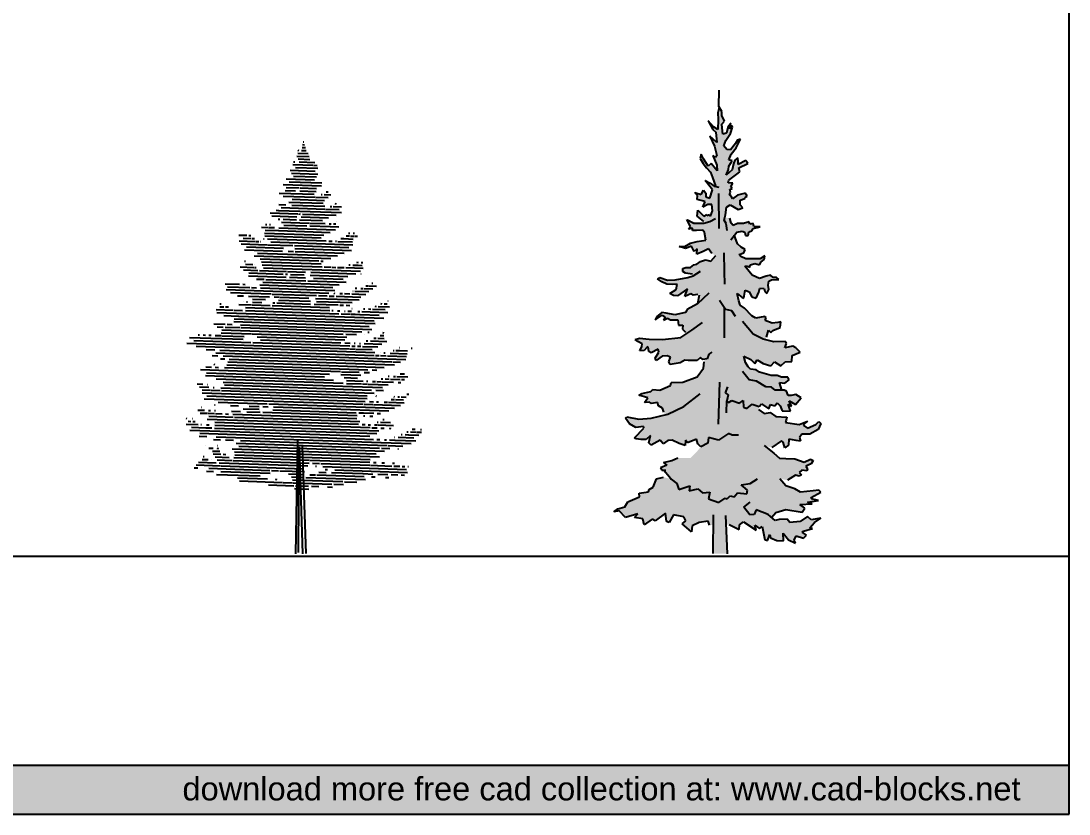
# Model space of a CAD drawing. Header units: millimetres. Extents: x 79741 to 173011, y 86123 to 135501.
# Drawn here: x 145397 to 173011, y 86123 to 107028 of the extents above; entities that cross this region are included whole.
import ezdxf

# ---------------------------------------------------------------- set-up
doc = ezdxf.new("R2010")
doc.units = ezdxf.units.MM
doc.layers.add('www.cad-blocks.net', color=7, linetype='Continuous')
doc.styles.get("Standard").update_dxf_attribs({"font": 'arial.ttf'})

# ---------------------------------------------------------------- blocks, each defined once
blk = doc.blocks.new('A$C1DE9694F')
at = {"linetype": 'ByBlock'}
for p, q in [((2558, 8988), (2601, 8986)), ((2569, 9051), (2585, 9050)), ((2451, 8801), (2681, 8793)), ((2453, 8864), (2476, 8863)), ((2535, 8861), (2635, 8858)), ((2547, 8924), (2618, 8922)), ((2345, 8550), (2784, 8535)), ((2357, 8613), (2388, 8612)), ((2429, 8738), (2700, 8729)), ((2460, 8673), (2717, 8664)), ((2482, 8609), (2825, 8597)), ((2800, 8534), (2878, 8532)), ((2283, 8425), (2835, 8406)), ((2316, 8361), (2889, 8341)), ((2357, 8296), (2860, 8278)), ((2398, 8485), (2891, 8468)), ((2129, 8113), (2970, 8084)), ((2198, 8238), (2816, 8216)), ((2262, 8172), (2979, 8147)), ((2046, 7925), (2811, 7899)), ((2128, 7859), (2831, 7834)), ((2173, 7984), (2404, 7976)), ((2196, 8047), (2483, 8037)), ((2498, 7973), (2856, 7961)), ((2501, 8036), (2862, 8024)), ((2847, 7834), (3122, 7824)), ((2965, 7893), (2985, 7892)), ((3028, 7891), (3174, 7886)), ((3075, 7953), (3118, 7951)), ((2039, 7671), (2190, 7666)), ((2083, 7606), (3047, 7573)), ((2255, 7727), (3009, 7701)), ((2319, 7662), (3049, 7636)), ((2326, 7788), (3041, 7763)), ((3164, 7632), (3200, 7631)), ((3230, 7630), (3410, 7623)), ((3266, 7692), (3294, 7691)), ((1848, 7487), (2451, 7466)), ((1884, 7423), (2427, 7404)), ((1975, 7546), (2031, 7545)), ((2034, 7544), (3414, 7496)), ((2466, 7466), (2504, 7464)), ((2527, 7400), (3128, 7379)), ((2556, 7463), (3291, 7437)), ((3059, 7572), (3362, 7562)), ((1654, 7176), (1804, 7171)), ((1740, 7237), (1771, 7236)), ((1815, 7171), (1940, 7166)), ((1830, 7234), (1855, 7233)), ((2021, 7354), (2058, 7353)), ((2038, 7163), (3276, 7120)), ((2093, 7288), (2705, 7267)), ((2127, 7351), (2424, 7340)), ((2144, 7223), (2651, 7205)), ((2491, 7338), (2991, 7320)), ((2715, 7203), (3166, 7187)), ((2717, 7266), (3055, 7255)), ((3141, 7252), (3181, 7250)), ((3168, 7187), (3353, 7181)), ((3234, 7248), (3287, 7246)), ((3300, 7310), (3300, 7310)), ((1158, 7003), (1336, 6997)), ((1251, 6936), (1426, 6930)), ((1379, 6995), (1418, 6994)), ((1453, 6929), (1498, 6928)), ((1701, 6921), (1716, 6920)), ((1719, 7047), (3025, 7001)), ((1726, 6983), (2968, 6940)), ((1734, 7110), (2026, 7100)), ((1787, 6918), (3073, 6873)), ((2036, 7100), (3160, 7060)), ((3394, 6925), (3456, 6923)), ((3465, 6923), (3671, 6915)), ((3517, 6984), (3589, 6982)), ((3568, 7046), (3592, 7045)), ((3607, 6981), (3685, 6978)), ((3664, 7043), (3698, 7041)), ((3695, 6978), (3766, 6976)), ((1168, 6876), (1523, 6863)), ((1208, 6811), (1777, 6791)), ((1284, 6681), (2113, 6652)), ((1325, 6743), (2136, 6715)), ((1539, 6863), (1596, 6861)), ((1632, 6859), (1639, 6859)), ((1795, 6790), (2345, 6771)), ((1859, 6852), (3657, 6789)), ((2383, 6770), (3571, 6728)), ((2387, 6706), (3632, 6663)), ((3133, 6871), (3206, 6868)), ((3278, 6866), (3304, 6865)), ((3329, 6864), (3651, 6852)), ((1495, 6547), (3180, 6488)), ((1567, 6608), (3323, 6546)), ((1623, 6479), (2916, 6433)), ((2243, 6647), (2360, 6643)), ((2391, 6642), (3472, 6605)), ((1188, 6303), (1490, 6293)), ((1262, 6237), (1575, 6226)), ((1283, 6427), (1301, 6426)), ((1307, 6362), (1468, 6357)), ((1500, 6292), (1539, 6291)), ((1502, 6356), (1504, 6356)), ((1609, 6225), (2203, 6204)), ((1658, 6414), (2964, 6368)), ((1668, 6350), (2985, 6304)), ((1697, 6285), (3830, 6211)), ((2955, 6432), (3006, 6430)), ((3033, 6302), (3183, 6297)), ((3209, 6296), (3289, 6293)), ((3323, 6292), (3472, 6287)), ((3508, 6286), (3889, 6272)), ((3573, 6347), (3605, 6346)), ((3659, 6344), (3775, 6340)), ((3743, 6404), (3777, 6403)), ((3778, 6340), (3868, 6337)), ((3843, 6401), (3881, 6400)), ((1366, 6106), (2199, 6077)), ((1377, 6169), (2127, 6143)), ((1548, 6036), (1713, 6031)), ((1752, 6029), (2631, 5998)), ((2185, 6141), (2222, 6140)), ((2228, 6203), (2620, 6190)), ((2271, 6075), (2623, 6062)), ((2289, 6138), (2588, 6127)), ((2674, 5997), (3514, 5968)), ((2725, 6122), (3548, 6094)), ((2738, 6185), (3729, 6151)), ((2799, 6056), (3449, 6033)), ((3839, 6147), (3841, 6147)), ((858, 5933), (1171, 5922)), ((876, 5806), (3134, 5727)), ((908, 5868), (1395, 5851)), ((1244, 5920), (1299, 5918)), ((1434, 5850), (1542, 5846)), ((1620, 5907), (3218, 5851)), ((1636, 5843), (3266, 5786)), ((1686, 5968), (3361, 5909)), ((3661, 5772), (3664, 5772)), ((3704, 5770), (4009, 5760)), ((3714, 5834), (3747, 5832)), ((3834, 5829), (3882, 5828)), ((3902, 5827), (4099, 5820)), ((3943, 5889), (4000, 5887)), ((3984, 5951), (3985, 5951)), ((4011, 5887), (4182, 5881)), ((4079, 5948), (4100, 5947)), ((977, 5739), (1864, 5708)), ((1130, 5670), (1262, 5665)), ((1264, 5538), (1266, 5538)), ((1323, 5536), (1351, 5535)), ((1367, 5661), (1831, 5645)), ((1454, 5531), (1665, 5524)), ((1456, 5595), (1742, 5585)), ((1886, 5707), (2864, 5673)), ((1930, 5642), (2046, 5638)), ((2028, 5575), (2728, 5550)), ((2056, 5637), (2691, 5615)), ((2840, 5610), (3798, 5576)), ((2861, 5546), (3647, 5518)), ((2905, 5671), (3096, 5665)), ((3138, 5663), (3249, 5659)), ((3244, 5723), (3262, 5722)), ((3292, 5658), (3835, 5639)), ((3374, 5718), (3433, 5716)), ((3480, 5715), (3593, 5711)), ((3637, 5709), (3946, 5698)), ((4431, 5554), (4439, 5554)), ((660, 5368), (1032, 5355)), ((672, 5304), (4342, 5176)), ((737, 5429), (830, 5426)), ((739, 5493), (768, 5492)), ((868, 5425), (927, 5423)), ((1054, 5355), (1237, 5348)), ((1159, 5478), (1438, 5468)), ((1300, 5410), (3158, 5345)), ((1301, 5346), (3356, 5274)), ((1452, 5468), (1842, 5454)), ((1888, 5453), (3148, 5409)), ((1901, 5516), (1947, 5514)), ((1991, 5513), (2734, 5487)), ((2810, 5484), (3335, 5466)), ((3197, 5343), (3231, 5342)), ((3325, 5339), (3373, 5337)), ((3376, 5464), (3452, 5461)), ((3478, 5333), (3492, 5333)), ((3513, 5459), (3592, 5457)), ((3552, 5331), (3628, 5328)), ((3636, 5391), (3646, 5391)), ((3767, 5323), (3813, 5322)), ((3856, 5320), (4040, 5314)), ((3894, 5382), (3925, 5381)), ((4005, 5379), (4053, 5377)), ((4042, 5314), (4427, 5300)), ((4093, 5376), (4369, 5366)), ((4145, 5437), (4175, 5436)), ((4216, 5435), (4465, 5426)), ((4268, 5497), (4298, 5495)), ((4346, 5494), (4417, 5491)), ((829, 5235), (1151, 5224)), ((1049, 5101), (4020, 4997)), ((1053, 5164), (4147, 5056)), ((1159, 5224), (4129, 5120)), ((3404, 5273), (3610, 5265)), ((3627, 5265), (3702, 5262)), ((3710, 5262), (3811, 5258)), ((3818, 5258), (4236, 5243)), ((607, 5052), (856, 5044)), ((683, 4986), (811, 4982)), ((769, 4856), (1438, 4833)), ((782, 4919), (3447, 4826)), ((860, 4980), (1184, 4969)), ((904, 5042), (1010, 5038)), ((1194, 5032), (4075, 4931)), ((1208, 4968), (3857, 4875)), ((3989, 4871), (4019, 4870)), ((4308, 4860), (4343, 4858)), ((18, 4628), (3582, 4504)), ((74, 4753), (1253, 4712)), ((167, 4687), (1423, 4643)), ((265, 4810), (295, 4809)), ((372, 4807), (426, 4805)), ((501, 4802), (551, 4800)), ((638, 4797), (768, 4793)), ((786, 4792), (1271, 4775)), ((1450, 4832), (3531, 4760)), ((1468, 4641), (3591, 4567)), ((1558, 4765), (3484, 4698)), ((1636, 4699), (3399, 4637)), ((3481, 4634), (3601, 4630)), ((3509, 4824), (3743, 4816)), ((3687, 4627), (3715, 4626)), ((3803, 4623), (3832, 4622)), ((3907, 4810), (3910, 4810)), ((3910, 4619), (4298, 4606)), ((3950, 4682), (3989, 4680)), ((4046, 4678), (4406, 4666)), ((4120, 4739), (4170, 4737)), ((4208, 4736), (4346, 4731)), ((4258, 4798), (4341, 4795)), ((222, 4558), (4146, 4421)), ((437, 4487), (633, 4480)), ((655, 4415), (4825, 4270)), ((740, 4476), (4126, 4358)), ((3595, 4503), (3710, 4499)), ((3641, 4565), (3713, 4563)), ((3723, 4499), (4086, 4486)), ((3763, 4561), (3838, 4558)), ((3871, 4557), (4209, 4545)), ((4265, 4416), (4269, 4416)), ((4340, 4414), (4373, 4413)), ((4483, 4409), (4852, 4396)), ((4543, 4470), (4564, 4469)), ((4602, 4468), (4685, 4465)), ((4678, 4529), (4687, 4529)), ((4695, 4465), (4861, 4459)), ((4942, 4520), (4960, 4519)), ((570, 4355), (696, 4350)), ((611, 4163), (630, 4162)), ((753, 4285), (853, 4281)), ((810, 4346), (4515, 4217)), ((892, 4153), (3992, 4045)), ((919, 4215), (4148, 4103)), ((946, 4278), (4576, 4151)), ((4160, 4356), (4236, 4354)), ((4265, 4353), (4391, 4348)), ((4423, 4347), (4840, 4333)), ((4540, 4216), (4706, 4210)), ((317, 4046), (3148, 3947)), ((427, 3915), (3236, 3817)), ((431, 4105), (559, 4101)), ((447, 3978), (3035, 3887)), ((641, 4098), (708, 4096)), ((844, 4091), (3391, 4002)), ((3396, 3938), (3839, 3923)), ((3409, 4001), (3801, 3988)), ((3909, 3984), (4029, 3980)), ((4086, 4041), (4185, 4038)), ((4155, 4102), (4345, 4096)), ((4701, 3956), (4795, 3953)), ((241, 3731), (366, 3726)), ((461, 3723), (471, 3723)), ((660, 3843), (3450, 3746)), ((816, 3774), (4308, 3652)), ((840, 3710), (4071, 3597)), ((3470, 3872), (3763, 3862)), ((3524, 3807), (3884, 3794)), ((3524, 3743), (3849, 3732)), ((3874, 3731), (3984, 3727)), ((3962, 3792), (3986, 3791)), ((4000, 3727), (4435, 3711)), ((4093, 3787), (4161, 3785)), ((4185, 3784), (4293, 3780)), ((4281, 3844), (4317, 3843)), ((4307, 3779), (4552, 3771)), ((4372, 3841), (4458, 3838)), ((4438, 3902), (4460, 3901)), ((4484, 3837), (4703, 3829)), ((4550, 3898), (4598, 3896)), ((4627, 3895), (4866, 3887)), ((4652, 3767), (4714, 3765)), ((4725, 3828), (4798, 3826)), ((296, 3665), (502, 3658)), ((351, 3600), (532, 3594)), ((351, 3536), (3976, 3410)), ((451, 3469), (3931, 3348)), ((553, 3593), (746, 3586)), ((593, 3655), (619, 3654)), ((763, 3649), (4126, 3532)), ((779, 3585), (3974, 3473)), ((4164, 3594), (4337, 3588)), ((4164, 3467), (4180, 3466)), ((4561, 3453), (4576, 3452)), ((4845, 3507), (4892, 3505)), ((399, 3408), (3887, 3286)), ((626, 3273), (638, 3272)), ((705, 3333), (1781, 3296)), ((973, 3260), (1153, 3254)), ((1384, 3246), (1601, 3239)), ((1682, 3236), (1799, 3232)), ((1817, 3295), (4575, 3198)), ((1920, 3227), (4447, 3139)), ((3908, 3285), (4102, 3278)), ((4028, 3344), (4114, 3341)), ((4117, 3278), (4704, 3257)), ((4182, 3339), (4226, 3337)), ((4345, 3333), (4421, 3331)), ((4444, 3330), (4786, 3318)), ((4503, 3391), (4573, 3389)), ((4597, 3388), (4772, 3382)), ((4647, 3450), (4687, 3448)), ((4723, 3447), (4832, 3443)), ((257, 3158), (405, 3153)), ((311, 3093), (467, 3087)), ((340, 3219), (344, 3219)), ((486, 3087), (626, 3082)), ((488, 3150), (532, 3149)), ((500, 3023), (1032, 3004)), ((623, 3146), (642, 3145)), ((647, 3081), (789, 3076)), ((864, 3074), (931, 3071)), ((994, 3133), (1197, 3126)), ((1029, 3068), (3746, 2973)), ((1065, 3003), (3813, 2907)), ((1253, 3187), (1604, 3175)), ((1330, 3121), (1622, 3111)), ((1683, 3109), (3755, 3036)), ((1904, 3164), (3734, 3100)), ((3791, 3098), (3888, 3095)), ((3894, 3095), (4123, 3087)), ((3897, 3031), (3925, 3030)), ((4034, 3026), (4099, 3024)), ((4193, 3084), (4267, 3082)), ((0, 2850), (261, 2840)), ((4, 2977), (15, 2976)), ((44, 2912), (106, 2909)), ((116, 2782), (433, 2771)), ((129, 2972), (139, 2972)), ((148, 2908), (200, 2906)), ((324, 2838), (339, 2838)), ((437, 2771), (565, 2766)), ((450, 2834), (504, 2832)), ((465, 2960), (3783, 2845)), ((625, 2764), (4187, 2640)), ((627, 2828), (4233, 2702)), ((629, 2891), (4043, 2772)), ((3863, 2842), (3934, 2839)), ((3999, 2837), (4046, 2835)), ((4076, 2771), (4198, 2767)), ((4136, 2832), (4200, 2830)), ((4195, 2894), (4213, 2893)), ((4214, 2830), (4551, 2818)), ((4267, 2891), (4487, 2884)), ((4273, 2764), (4348, 2761)), ((4320, 2953), (4350, 2952)), ((79, 2720), (4034, 2582)), ((286, 2585), (454, 2580)), ((299, 2649), (4111, 2515)), ((661, 2572), (4071, 2453)), ((4455, 2758), (4494, 2756)), ((4577, 2563), (4583, 2562)), ((4653, 2560), (4998, 2548)), ((4718, 2621), (4744, 2620)), ((4806, 2618), (4885, 2615)), ((4843, 2680), (4876, 2679)), ((4887, 2615), (5107, 2608)), ((4927, 2678), (5053, 2673)), ((4966, 2740), (5028, 2738)), ((5067, 2673), (5169, 2669)), ((5146, 2733), (5171, 2733)), ((425, 2390), (427, 2390)), ((502, 2324), (593, 2321)), ((604, 2511), (752, 2506)), ((672, 2318), (711, 2316)), ((685, 2381), (686, 2381)), ((866, 2502), (1042, 2496)), ((1011, 2306), (4175, 2195)), ((1098, 2430), (4243, 2320)), ((1158, 2364), (4357, 2253)), ((1192, 2490), (4415, 2378)), ((2406, 0), (2451, 2496)), ((2465, 30), (2481, 2347)), ((2481, 2347), (2555, 0)), ((2550, 2357), (2625, 10)), ((4071, 2453), (4278, 2446)), ((4186, 2513), (4255, 2510)), ((4279, 2446), (4944, 2423)), ((4293, 2318), (4475, 2312)), ((4355, 2507), (4402, 2505)), ((4437, 2377), (4757, 2366)), ((4468, 2503), (4581, 2499)), ((4587, 2499), (5045, 2483)), ((4651, 2306), (4664, 2305)), ((350, 2075), (483, 2070)), ((376, 2137), (394, 2137)), ((579, 2257), (737, 2252)), ((591, 2194), (763, 2188)), ((635, 2128), (788, 2123)), ((793, 2123), (944, 2118)), ((816, 2186), (875, 2184)), ((1051, 2114), (2704, 2056)), ((1059, 2241), (4245, 2129)), ((1066, 2177), (4038, 2073)), ((174, 1890), (259, 1887)), ((223, 1952), (753, 1934)), ((273, 2014), (660, 2000)), ((502, 1879), (1837, 1832)), ((562, 2067), (566, 2067)), ((680, 2063), (1013, 2052)), ((725, 1998), (2671, 1930)), ((769, 1933), (2578, 1870)), ((1035, 2051), (2702, 1993)), ((2717, 2056), (4036, 2010)), ((2778, 1990), (2926, 1985)), ((2839, 1924), (2861, 1924)), ((2959, 1984), (4034, 1946)), ((3005, 1919), (4837, 1855)), ((3052, 1853), (3101, 1852)), ((3266, 1846), (4857, 1790)), ((4050, 1946), (4517, 1929)), ((4116, 2007), (4176, 2005)), ((4298, 2001), (4355, 1999)), ((4533, 1992), (4572, 1991)), ((4561, 1928), (4692, 1923)), ((4746, 1921), (4803, 1919)), ((4867, 1917), (4886, 1916)), ((449, 1817), (598, 1812)), ((665, 1746), (1622, 1713)), ((764, 1806), (1844, 1769)), ((1131, 1666), (1783, 1644)), ((1873, 1831), (2028, 1826)), ((1958, 1637), (1989, 1636)), ((2057, 1825), (2598, 1806)), ((2249, 1754), (2594, 1742)), ((2317, 1688), (2584, 1679)), ((2332, 1624), (3441, 1586)), ((2628, 1678), (3940, 1632)), ((2713, 1738), (2837, 1734)), ((2869, 1733), (3909, 1696)), ((2916, 1795), (3077, 1789)), ((3195, 1785), (3879, 1761)), ((3890, 1761), (4099, 1753)), ((4069, 1691), (4154, 1688)), ((4207, 1750), (4430, 1742)), ((4379, 1680), (4448, 1678)), ((4504, 1739), (4645, 1734)), ((4720, 1732), (4797, 1729)), ((1171, 1601), (2117, 1568)), ((1811, 1515), (2367, 1496)), ((2131, 1568), (2339, 1561)), ((2347, 1560), (3198, 1531)), ((2379, 1432), (2697, 1421)), ((2403, 1495), (2688, 1485)), ((2752, 1483), (2910, 1477)), ((3101, 1470), (3216, 1466)), ((3241, 1529), (3457, 1522)), ((3478, 1584), (3746, 1575))]:
    blk.add_line(p, q, dxfattribs=at)
at = {"width": 0.8, "flags": 9}
for tag in ['YSIZE', 'XSIZE']:
    blk.add_attdef(tag, (2522, 19), '', height=1, dxfattribs=at)
blk = doc.blocks.new('A$C35C67DDE')
blk.add_blockref('A$C1DE9694F', (0, 0))
blk = doc.blocks.new('A$C576B5340')
at = {"linetype": 'Continuous'}
for points in [[(3062, 9196), (3278, 9076), (3396, 9118), (3333, 9203), (3329, 9318), (3456, 9364), (3465, 9404), (3516, 9427), (3486, 9470), (3470, 9510), (3262, 9454), (3126, 9361), (3092, 9437), (3050, 9459), (3071, 9535), (3059, 9603), (3121, 9631), (3080, 9670), (3140, 9768), (3013, 9776), (3034, 9848), (3242, 10004), (3319, 10068), (3294, 10177), (3531, 10287), (3515, 10330), (3481, 10368), (3277, 10259), (3277, 10352), (3269, 10441), (3193, 10378), (3150, 10284), (3120, 10119), (2958, 9980), (3018, 10128), (3027, 10217), (3121, 10359), (3032, 10387), (3096, 10535), (3224, 10704), (3338, 10932), (3260, 10906), (3205, 10814), (3075, 10649), (2978, 10654), (2895, 10758), (2953, 10891), (3072, 11081), (3129, 11244), (3111, 11289), (3060, 11204), (3086, 11348), (3017, 11270), (2966, 11090), (2873, 11060), (2854, 11226), (2848, 11328), (2916, 11408), (2843, 11552), (2849, 11658), (2779, 11769), (2739, 11625), (2751, 11447), (2738, 11184), (2628, 11252), (2479, 11421), (2609, 11189), (2686, 11113), (2715, 10840), (2533, 11007), (2654, 10750), (2714, 10500), (2681, 10447), (2608, 10502), (2718, 10243), (2726, 10095), (2565, 10291), (2489, 10219), (2361, 10409), (2303, 10538), (2279, 10423), (2351, 10289), (2438, 10172), (2552, 10064), (2604, 9924), (2687, 9684), (2648, 9693), (2543, 9774), (2411, 9838), (2601, 9591), (2533, 9375), (2427, 9414), (2423, 9511), (2360, 9584), (2300, 9469), (2139, 9525), (2203, 9444), (2198, 9338), (2410, 9291), (2348, 9139), (2477, 9210), (2583, 9210), (2604, 9040), (2549, 8903), (2525, 8943), (2447, 8914), (2447, 8948), (2374, 8901), (2210, 9063), (2197, 8898), (2374, 8762), (2453, 8735), (2374, 8715), (2219, 8718), (3170, 8412), (3175, 8396), (3242, 8483), (3382, 8504), (3449, 8483), (3470, 8389), (3544, 8393), (3555, 8491), (3636, 8512), (3674, 8579), (3852, 8617), (3687, 8630), (3670, 8711), (3586, 8686), (3565, 8753), (3416, 8707), (3259, 8708), (3149, 8657), (3090, 8713), (3061, 8848), (2923, 8866), (2942, 8933), (2973, 9137)], [(1921, 8814), (2022, 8631), (1967, 8559), (2073, 8580), (2070, 8519), (2178, 8525), (2348, 8529), (2392, 8469), (2423, 8270), (2194, 8232), (2025, 8186), (1872, 8105), (1725, 8105), (1889, 8047), (2046, 8114), (2117, 7970), (2198, 8038), (2189, 7902), (2355, 7965), (2495, 8041), (2579, 7913), (2687, 7863), (2557, 7714), (2413, 7753), (2282, 7707), (2184, 7631), (2108, 7618), (2023, 7547), (1900, 7551), (1815, 7522), (1815, 7446), (1891, 7399), (2077, 7373), (2280, 7455), (2089, 7325), (1950, 7284), (1621, 7221), (1416, 7212), (1214, 7282), (1153, 7247), (1266, 7169), (1396, 7109), (1555, 7103), (1670, 7111), (1644, 6967), (1478, 6866), (1571, 6807), (1681, 6802), (1945, 6983), (1868, 6780), (2031, 6856), (2088, 6818), (2258, 6840), (2204, 6593), (1933, 6441), (1890, 6363), (1604, 6302), (1378, 6346), (1266, 6363), (1136, 6259), (1092, 6164), (1274, 6294), (1352, 6250), (1309, 6155), (1413, 6216), (1491, 6172), (1690, 6164), (1708, 6025), (1820, 6025), (1812, 5921), (1925, 5808), (1762, 5704), (1279, 5646), (928, 5656), (678, 5682), (559, 5653), (631, 5598), (749, 5534), (741, 5462), (686, 5347), (802, 5362), (868, 5436), (901, 5453), (922, 5334), (982, 5300), (1168, 5393), (1189, 5312), (1087, 5160), (1112, 5100), (1274, 5214), (1409, 5218), (1494, 5180), (1451, 5057), (1489, 4989), (1748, 5037), (1871, 5102), (1960, 5098), (2197, 5097), (2282, 5173), (2350, 5122), (2393, 5128), (2359, 4891), (2196, 4665), (1822, 4522), (1513, 4514), (1491, 4434), (1216, 4316), (1025, 4329), (972, 4279), (741, 4229), (660, 4182), (897, 4110), (812, 3987), (943, 4001), (994, 3965), (1153, 3988), (1176, 3899), (1286, 3837), (1344, 3661), (984, 3580), (662, 3547), (340, 3607), (306, 3573), (412, 3425), (583, 3327), (780, 3360), (789, 3309), (546, 3060), (589, 3034), (716, 3017), (849, 3012), (970, 3118), (923, 2927), (986, 2863), (1224, 2998), (1300, 2901), (1427, 2989), (1538, 2997), (1726, 2910), (1876, 2852), (1889, 2992), (1944, 2928), (2182, 3025), (2211, 2902), (2291, 2817), (2170, 2673), (2016, 2525), (1690, 2531), (1526, 2462), (1309, 2410), (1396, 2341), (1231, 2263), (1266, 2202), (1370, 2202), (3961, 2858), (4161, 2800), (4421, 2982), (4464, 2939), (4507, 2793), (4603, 2861), (4612, 3025), (4805, 2991), (4915, 2973), (4890, 3063), (4950, 3155), (5167, 3155), (5383, 3277), (5453, 3433), (5401, 3485), (5323, 3407), (5106, 3312), (4985, 3390), (5106, 3494), (4881, 3407), (4522, 3466), (4544, 3526), (4557, 3606), (4273, 3620), (4116, 3722), (3959, 3697), (3811, 3808), (3833, 3884), (3892, 3953), (4087, 3820), (4125, 3934), (4240, 3904), (4308, 3976), (4384, 3905), (4438, 3772), (4655, 3762), (4592, 3941), (4681, 3892), (4621, 4031), (4791, 3936), (4940, 4113), (4792, 4203), (4677, 4174), (4596, 4174), (4546, 4288), (4489, 4316), (4423, 4318), (4369, 4514), (4509, 4496), (4619, 4585), (4581, 4653), (4420, 4657), (4302, 4700), (4145, 4701), (3840, 4791), (3751, 4846), (3599, 4864), (3540, 4932), (3468, 5042), (3430, 5212), (3612, 5122), (3718, 5020), (3778, 5117), (3938, 5015), (4137, 4957), (4231, 5061), (4400, 4954), (4515, 5060), (4688, 5072), (4697, 5229), (4914, 5317), (4795, 5427), (4715, 5474), (4503, 5433), (4550, 5547), (4516, 5598), (4220, 5586), (4002, 5642), (4021, 5714), (4072, 5892), (4136, 5836), (4187, 5883), (4386, 5963), (4404, 6112), (4323, 6098), (4170, 6078), (3988, 6150), (4018, 6231), (3976, 6256), (3743, 6215), (3633, 6274), (3447, 6474), (3325, 6551), (3295, 6665), (3249, 6860), (3385, 6758), (3423, 6737), (3457, 6949), (3563, 6910), (3639, 6774), (3753, 6736), (3821, 6897), (3847, 7003), (3966, 6994), (3982, 6913), (4033, 6866), (4084, 6968), (4064, 7082), (4089, 7188), (4157, 7226), (4352, 7230), (4288, 7281), (4196, 7287), (4128, 7345), (4018, 7320), (3840, 7257), (3649, 7342), (3451, 7584), (3519, 7584), (3578, 7550), (3599, 7622), (3718, 7651), (3840, 7620), (3879, 7697), (3960, 7761), (3979, 7854), (3854, 7778), (3731, 7774), (3477, 7777), (3346, 7839), (3306, 7892), (3422, 7936), (3465, 8025), (3359, 8080), (3262, 8170), (3170, 8412)], [(3961, 2858), (4214, 2654), (4367, 2526), (4534, 2514), (4769, 2504), (5015, 2414), (5184, 2497), (5252, 2464), (5201, 2375), (5063, 2315), (5106, 2237), (5089, 2185), (4950, 2202), (4881, 2141), (4941, 2081), (4881, 2046), (4785, 2072), (4577, 1942), (4378, 1977), (4534, 1794), (4771, 1716), (4923, 1622), (5249, 1663), (5402, 1675), (5453, 1624), (5198, 1485), (5211, 1447), (5397, 1409), (5100, 1359), (5223, 1320), (4905, 1300), (5036, 1202), (4967, 1101), (4532, 1166), (4265, 1092), (4158, 957), (4251, 878), (4361, 908), (4569, 911), (4637, 830), (4912, 851), (5107, 982), (5196, 896), (5453, 936), (5289, 824), (5162, 689), (5233, 672), (5000, 601), (4966, 575), (5080, 494), (5000, 414), (4809, 470), (4754, 360), (4783, 283), (4601, 369), (4464, 546), (4474, 344), (4296, 353), (4131, 425), (4110, 506), (4046, 354), (3983, 371), (3912, 718), (3835, 668), (3719, 754), (3755, 626), (3416, 847), (3314, 763), (3301, 640), (3043, 772), (2967, 769), (2999, 0), (2618, 9), (2624, 758), (2523, 754), (2490, 863), (2245, 824), (2064, 741), (2043, 576), (1803, 789), (1899, 873), (1849, 979), (1569, 1032), (1463, 824), (1391, 849), (1362, 1068), (1092, 867), (1010, 914), (802, 767), (763, 919), (546, 954), (637, 1051), (311, 959), (142, 1133), (0, 1110), (108, 1184), (295, 1239), (371, 1370), (677, 1500), (671, 1595), (910, 1631), (928, 1698), (1038, 1757), (1127, 1977), (1306, 2023), (1509, 1972), (1471, 2027), (1318, 2202), (1370, 2202)]]:
    blk.add_hatch(color=254, dxfattribs=at).paths.add_polyline_path(points, flags=0)
at = {"color": 0, "linetype": 'Continuous'}
for p, q in [((2767, 11788), (2772, 12219)), ((2778, 11764), (2739, 11625)), ((2739, 11625), (2751, 11447)), ((2849, 11658), (2767, 11788)), ((2843, 11552), (2849, 11658)), ((2628, 11252), (2485, 11414)), ((2493, 11397), (2609, 11189)), ((2751, 11447), (2738, 11184)), ((2916, 11408), (2843, 11552)), ((2848, 11328), (2916, 11408)), ((2854, 11226), (2848, 11328)), ((3086, 11348), (3017, 11270)), ((3060, 11204), (3086, 11348)), ((2609, 11189), (2686, 11113)), ((2738, 11184), (2628, 11252)), ((2686, 11113), (2715, 10840)), ((2873, 11060), (2854, 11226)), ((2966, 11090), (2873, 11060)), ((2953, 10891), (3072, 11081)), ((3017, 11270), (2966, 11090)), ((3111, 11289), (3060, 11204)), ((3072, 11081), (3129, 11244)), ((3129, 11244), (3111, 11289)), ((2715, 10840), (2533, 11007)), ((2533, 11007), (2654, 10750)), ((2895, 10758), (2953, 10891)), ((3205, 10814), (3075, 10649)), ((3260, 10906), (3205, 10814)), ((3224, 10704), (3338, 10932)), ((3338, 10932), (3260, 10906)), ((2303, 10538), (2279, 10423)), ((2361, 10409), (2303, 10538)), ((2681, 10447), (2608, 10502)), ((2608, 10502), (2718, 10243)), ((2654, 10750), (2714, 10500)), ((2714, 10500), (2681, 10447)), ((2978, 10654), (2895, 10758)), ((3075, 10649), (2978, 10654)), ((3032, 10387), (3096, 10535)), ((3096, 10535), (3224, 10704)), ((2279, 10423), (2351, 10289)), ((2351, 10289), (2438, 10172)), ((2489, 10219), (2361, 10409)), ((2565, 10291), (2489, 10219)), ((2726, 10095), (2565, 10291)), ((2718, 10243), (2726, 10095)), ((3027, 10217), (3121, 10359)), ((3121, 10359), (3032, 10387)), ((3150, 10284), (3120, 10119)), ((3193, 10378), (3150, 10284)), ((3269, 10441), (3193, 10378)), ((3277, 10352), (3269, 10441)), ((3481, 10368), (3277, 10259)), ((3277, 10259), (3277, 10352)), ((3294, 10177), (3531, 10287)), ((3515, 10330), (3481, 10368)), ((3531, 10287), (3515, 10330)), ((2438, 10172), (2552, 10064)), ((2552, 10064), (2604, 9924)), ((2958, 9980), (3018, 10128)), ((3120, 10119), (2958, 9980)), ((3018, 10128), (3027, 10217)), ((3034, 9848), (3242, 10004)), ((3242, 10004), (3319, 10068)), ((3319, 10068), (3294, 10177)), ((2601, 9591), (2411, 9838)), ((2411, 9838), (2543, 9774)), ((2543, 9774), (2648, 9693)), ((2604, 9924), (2682, 9697)), ((2648, 9693), (2765, 9666)), ((3013, 9776), (3034, 9848)), ((3140, 9768), (3013, 9776)), ((3080, 9670), (3140, 9768)), ((3121, 9631), (3080, 9670)), ((2203, 9444), (2139, 9525)), ((2139, 9525), (2300, 9469)), ((2198, 9338), (2203, 9444)), ((2300, 9469), (2360, 9584)), ((2360, 9584), (2423, 9511)), ((2423, 9511), (2427, 9414)), ((2427, 9414), (2533, 9375)), ((2533, 9375), (2601, 9591)), ((2757, 9501), (2765, 8574)), ((3050, 9459), (3071, 9535)), ((3092, 9437), (3050, 9459)), ((3059, 9603), (3121, 9631)), ((3071, 9535), (3059, 9603)), ((3126, 9361), (3092, 9437)), ((3262, 9454), (3126, 9361)), ((3470, 9510), (3262, 9454)), ((3456, 9364), (3465, 9404)), ((3465, 9404), (3516, 9427)), ((3486, 9470), (3470, 9510)), ((3516, 9427), (3486, 9470)), ((2410, 9291), (2198, 9338)), ((2348, 9139), (2410, 9291)), ((2477, 9210), (2348, 9139)), ((2583, 9210), (2477, 9210)), ((2604, 9040), (2583, 9210)), ((2942, 8933), (2973, 9137)), ((2973, 9137), (3062, 9196)), ((3062, 9196), (3278, 9076)), ((3278, 9076), (3396, 9118)), ((3329, 9318), (3456, 9364)), ((3333, 9203), (3329, 9318)), ((3396, 9118), (3333, 9203)), ((2197, 8898), (2210, 9063)), ((2374, 8762), (2197, 8898)), ((2210, 9063), (2374, 8901)), ((2374, 8901), (2447, 8948)), ((2447, 8948), (2447, 8914)), ((2447, 8914), (2525, 8943)), ((2525, 8943), (2549, 8903)), ((2531, 8756), (2679, 8842)), ((2549, 8903), (2604, 9040)), ((2904, 8799), (2942, 8933)), ((3090, 8713), (3061, 8848)), ((2022, 8631), (1921, 8814)), ((1944, 8803), (2107, 8720)), ((1967, 8559), (2022, 8631)), ((2073, 8580), (1967, 8559)), ((2070, 8519), (2073, 8580)), ((2107, 8720), (2374, 8715)), ((2374, 8715), (2531, 8756)), ((2963, 8709), (2904, 8799)), ((2983, 8521), (2963, 8709)), ((3149, 8657), (3090, 8713)), ((3259, 8708), (3149, 8657)), ((3416, 8707), (3259, 8708)), ((3565, 8753), (3416, 8707)), ((3586, 8686), (3565, 8753)), ((3670, 8711), (3586, 8686)), ((3636, 8512), (3674, 8579)), ((3687, 8630), (3670, 8711)), ((3674, 8579), (3852, 8617)), ((3852, 8617), (3687, 8630)), ((2178, 8525), (2070, 8519)), ((2348, 8529), (2178, 8525)), ((2392, 8469), (2348, 8529)), ((2423, 8270), (2392, 8469)), ((3085, 8276), (3242, 8483)), ((3262, 8170), (3170, 8412)), ((3242, 8483), (3382, 8504)), ((3382, 8504), (3449, 8483)), ((3449, 8483), (3470, 8389)), ((3470, 8389), (3544, 8393)), ((3544, 8393), (3555, 8491)), ((3555, 8491), (3636, 8512)), ((1889, 8047), (1725, 8105)), ((1725, 8105), (1872, 8105)), ((1872, 8105), (2025, 8186)), ((2046, 8114), (1889, 8047)), ((2025, 8186), (2194, 8232)), ((2117, 7970), (2046, 8114)), ((2198, 8038), (2117, 7970)), ((2189, 7902), (2198, 8038)), ((2194, 8232), (2423, 8270)), ((2495, 8041), (2355, 7965)), ((2579, 7913), (2495, 8041)), ((3359, 8080), (3262, 8170)), ((3465, 8025), (3359, 8080)), ((3422, 7936), (3465, 8025)), ((2355, 7965), (2189, 7902)), ((2282, 7707), (2413, 7753)), ((2413, 7753), (2557, 7714)), ((2557, 7714), (2687, 7863)), ((2901, 7938), (2912, 7438)), ((3306, 7892), (3422, 7936)), ((3346, 7839), (3306, 7892)), ((3477, 7777), (3346, 7839)), ((3731, 7774), (3477, 7777)), ((3854, 7778), (3731, 7774)), ((3979, 7854), (3854, 7778)), ((3879, 7697), (3960, 7761)), ((3960, 7761), (3979, 7854)), ((1815, 7522), (1900, 7551)), ((1815, 7446), (1815, 7522)), ((1900, 7551), (2023, 7547)), ((2023, 7547), (2108, 7618)), ((2108, 7618), (2184, 7631)), ((2184, 7631), (2282, 7707)), ((3649, 7342), (3451, 7584)), ((3451, 7584), (3519, 7584)), ((3519, 7584), (3578, 7550)), ((3578, 7550), (3599, 7622)), ((3599, 7622), (3718, 7651)), ((3718, 7651), (3840, 7620)), ((3840, 7620), (3879, 7697)), ((1153, 7247), (1214, 7282)), ((1266, 7169), (1153, 7247)), ((1214, 7282), (1416, 7212)), ((1416, 7212), (1621, 7221)), ((1621, 7221), (1950, 7284)), ((1891, 7399), (1815, 7446)), ((2077, 7373), (1891, 7399)), ((1950, 7284), (2089, 7325)), ((2089, 7325), (2280, 7455)), ((2912, 7438), (2920, 7107)), ((3840, 7257), (3649, 7342)), ((4018, 7320), (3840, 7257)), ((4128, 7345), (4018, 7320)), ((4064, 7082), (4089, 7188)), ((4089, 7188), (4157, 7226)), ((4196, 7287), (4128, 7345)), ((4157, 7226), (4352, 7230)), ((4288, 7281), (4196, 7287)), ((4352, 7230), (4288, 7281)), ((1396, 7109), (1266, 7169)), ((1555, 7103), (1396, 7109)), ((1478, 6866), (1644, 6967)), ((1670, 7111), (1555, 7103)), ((1644, 6967), (1670, 7111)), ((1945, 6983), (1681, 6802)), ((1868, 6780), (1945, 6983)), ((3423, 6737), (3457, 6949)), ((3457, 6949), (3563, 6910)), ((3563, 6910), (3639, 6774)), ((3821, 6897), (3847, 7003)), ((3847, 7003), (3966, 6994)), ((3966, 6994), (3982, 6913)), ((3982, 6913), (4033, 6866)), ((4033, 6866), (4084, 6968)), ((4084, 6968), (4064, 7082)), ((1571, 6807), (1478, 6866)), ((1681, 6802), (1571, 6807)), ((2031, 6856), (1868, 6780)), ((2088, 6818), (2031, 6856)), ((2215, 6834), (2088, 6818)), ((2204, 6593), (2514, 6883)), ((2253, 6817), (2204, 6593)), ((2783, 6684), (2939, 6450)), ((3295, 6665), (3249, 6860)), ((3249, 6860), (3385, 6758)), ((3325, 6551), (3295, 6665)), ((3385, 6758), (3423, 6737)), ((3639, 6774), (3753, 6736)), ((3753, 6736), (3821, 6897)), ((1266, 6363), (1136, 6259)), ((1378, 6346), (1266, 6363)), ((1890, 6363), (1604, 6302)), ((1933, 6441), (1890, 6363)), ((2204, 6593), (1933, 6441)), ((2905, 6502), (2904, 5695)), ((2939, 6450), (3103, 6415)), ((3103, 6415), (3199, 6268)), ((3447, 6474), (3325, 6551)), ((3633, 6274), (3447, 6474)), ((1092, 6164), (1274, 6294)), ((1136, 6259), (1092, 6164)), ((1274, 6294), (1352, 6250)), ((1352, 6250), (1309, 6155)), ((1309, 6155), (1413, 6216)), ((1604, 6302), (1378, 6346)), ((1413, 6216), (1491, 6172)), ((1491, 6172), (1690, 6164)), ((1690, 6164), (1708, 6025)), ((2060, 5894), (2340, 6096)), ((3670, 5787), (3395, 6123)), ((3743, 6215), (3633, 6274)), ((3976, 6256), (3743, 6215)), ((4018, 6231), (3976, 6256)), ((3988, 6150), (4018, 6231)), ((4170, 6078), (3988, 6150)), ((4323, 6098), (4170, 6078)), ((4404, 6112), (4323, 6098)), ((4386, 5963), (4404, 6112)), ((1708, 6025), (1820, 6025)), ((1762, 5704), (2060, 5894)), ((1820, 6025), (1812, 5921)), ((1812, 5921), (1890, 5843)), ((4021, 5714), (4072, 5892)), ((4072, 5892), (4136, 5836)), ((4136, 5836), (4187, 5883)), ((4187, 5883), (4386, 5963)), ((559, 5653), (678, 5682)), ((631, 5598), (559, 5653)), ((749, 5534), (631, 5598)), ((678, 5682), (928, 5656)), ((741, 5462), (749, 5534)), ((928, 5656), (1279, 5646)), ((1279, 5646), (1762, 5704)), ((3936, 5659), (3670, 5787)), ((4220, 5586), (3936, 5659)), ((4516, 5598), (4220, 5586)), ((4503, 5433), (4550, 5547)), ((4550, 5547), (4516, 5598)), ((686, 5347), (741, 5462)), ((802, 5362), (686, 5347)), ((868, 5436), (802, 5362)), ((901, 5453), (868, 5436)), ((922, 5334), (901, 5453)), ((982, 5300), (922, 5334)), ((1168, 5393), (982, 5300)), ((1087, 5160), (1189, 5312)), ((1189, 5312), (1168, 5393)), ((2507, 5265), (2460, 5138)), ((2579, 5312), (2507, 5265)), ((4715, 5474), (4503, 5433)), ((4697, 5229), (4914, 5317)), ((4795, 5427), (4715, 5474)), ((4914, 5317), (4795, 5427)), ((1112, 5100), (1087, 5160)), ((1274, 5214), (1112, 5100)), ((1409, 5218), (1274, 5214)), ((1494, 5180), (1409, 5218)), ((1451, 5057), (1494, 5180)), ((1489, 4989), (1451, 5057)), ((1748, 5037), (1489, 4989)), ((1871, 5102), (1748, 5037)), ((1960, 5098), (1871, 5102)), ((2197, 5097), (1960, 5098)), ((2282, 5173), (2197, 5097)), ((2350, 5122), (2282, 5173)), ((2460, 5138), (2350, 5122)), ((2359, 4891), (2384, 5061)), ((3468, 5042), (3430, 5212)), ((3430, 5212), (3612, 5122)), ((3540, 4932), (3468, 5042)), ((3612, 5122), (3718, 5020)), ((3718, 5020), (3778, 5117)), ((3778, 5117), (3938, 5015)), ((3938, 5015), (4137, 4957)), ((4137, 4957), (4231, 5061)), ((4231, 5061), (4400, 4954)), ((4400, 4954), (4515, 5060)), ((4515, 5060), (4688, 5072)), ((4688, 5072), (4697, 5229)), ((2196, 4665), (2359, 4891)), ((3563, 4586), (3395, 4805)), ((3599, 4864), (3540, 4932)), ((3751, 4846), (3599, 4864)), ((3840, 4791), (3751, 4846)), ((4145, 4701), (3840, 4791)), ((4302, 4700), (4145, 4701)), ((4420, 4657), (4302, 4700)), ((1216, 4316), (1491, 4434)), ((1491, 4434), (1513, 4514)), ((1513, 4514), (1822, 4522)), ((1822, 4522), (2196, 4665)), ((2781, 4528), (2751, 3420)), ((3763, 4549), (3563, 4586)), ((4004, 4405), (3763, 4549)), ((4423, 4318), (4369, 4514)), ((4369, 4514), (4509, 4496)), ((4581, 4653), (4420, 4657)), ((4509, 4496), (4619, 4585)), ((4619, 4585), (4581, 4653)), ((660, 4182), (741, 4229)), ((897, 4110), (660, 4182)), ((741, 4229), (972, 4279)), ((972, 4279), (1025, 4329)), ((1025, 4329), (1216, 4316)), ((1843, 3880), (2275, 4219)), ((2996, 4404), (2936, 4243)), ((2936, 4243), (3016, 4187)), ((3016, 4187), (2982, 4031)), ((4157, 4396), (4004, 4405)), ((4254, 4311), (4157, 4396)), ((4489, 4316), (4254, 4311)), ((4546, 4288), (4489, 4316)), ((4596, 4174), (4546, 4288)), ((4677, 4174), (4596, 4174)), ((4792, 4203), (4677, 4174)), ((4940, 4113), (4792, 4203)), ((812, 3987), (897, 4110)), ((943, 4001), (812, 3987)), ((994, 3965), (943, 4001)), ((1153, 3988), (994, 3965)), ((1176, 3899), (1153, 3988)), ((1286, 3837), (1176, 3899)), ((1425, 3680), (1843, 3880)), ((2965, 3719), (2982, 4031)), ((2982, 4031), (3024, 3988)), ((3024, 3988), (3109, 4039)), ((3109, 4039), (3312, 3975)), ((3312, 3975), (3407, 4040)), ((3407, 4040), (3418, 3868)), ((3418, 3868), (3506, 3834)), ((3506, 3834), (3647, 3948)), ((3647, 3948), (3833, 3884)), ((3833, 3884), (3892, 3953)), ((3892, 3953), (4087, 3820)), ((4087, 3820), (4125, 3934)), ((4125, 3934), (4240, 3904)), ((4240, 3904), (4308, 3976)), ((4308, 3976), (4384, 3905)), ((4384, 3905), (4438, 3772)), ((4655, 3762), (4592, 3941)), ((4592, 3941), (4681, 3892)), ((4681, 3892), (4621, 4031)), ((4621, 4031), (4791, 3936)), ((4791, 3936), (4940, 4113)), ((306, 3573), (340, 3607)), ((340, 3607), (662, 3547)), ((984, 3580), (1425, 3680)), ((1320, 3735), (1286, 3837)), ((3811, 3808), (3959, 3697)), ((3959, 3697), (4116, 3722)), ((4116, 3722), (4273, 3620)), ((4273, 3620), (4557, 3606)), ((4438, 3772), (4655, 3762)), ((4557, 3606), (4544, 3526)), ((412, 3425), (306, 3573)), ((583, 3327), (412, 3425)), ((780, 3360), (583, 3327)), ((662, 3547), (984, 3580)), ((789, 3309), (780, 3360)), ((4544, 3526), (4522, 3466)), ((4522, 3466), (4881, 3407)), ((4881, 3407), (5106, 3494)), ((5106, 3494), (4985, 3390)), ((4985, 3390), (5106, 3312)), ((5106, 3312), (5323, 3407)), ((5323, 3407), (5401, 3485)), ((5453, 3433), (5383, 3277)), ((5401, 3485), (5453, 3433)), ((546, 3060), (789, 3309)), ((589, 3034), (546, 3060)), ((970, 3118), (849, 3012)), ((923, 2927), (970, 3118)), ((2497, 3069), (2474, 2918)), ((2757, 2999), (2497, 3069)), ((3025, 3173), (2757, 2999)), ((3121, 3129), (3025, 3173)), ((3286, 3129), (3121, 3129)), ((4950, 3155), (4890, 3063)), ((4890, 3063), (4915, 2973)), ((5167, 3155), (4950, 3155)), ((5383, 3277), (5167, 3155)), ((716, 3017), (589, 3034)), ((849, 3012), (716, 3017)), ((986, 2863), (923, 2927)), ((1224, 2998), (986, 2863)), ((1300, 2901), (1224, 2998)), ((1427, 2989), (1300, 2901)), ((1538, 2997), (1427, 2989)), ((1726, 2910), (1538, 2997)), ((1876, 2852), (1726, 2910)), ((1889, 2992), (1876, 2852)), ((1944, 2928), (1889, 2992)), ((2182, 3025), (1944, 2928)), ((2211, 2902), (2182, 3025)), ((2291, 2817), (2211, 2902)), ((2474, 2918), (2291, 2817)), ((3961, 2858), (4214, 2654)), ((4421, 2982), (4161, 2800)), ((4464, 2939), (4421, 2982)), ((4507, 2793), (4464, 2939)), ((4603, 2861), (4507, 2793)), ((4612, 3025), (4603, 2861)), ((4805, 2991), (4612, 3025)), ((4915, 2973), (4805, 2991)), ((1526, 2462), (1690, 2531)), ((4214, 2654), (4367, 2526)), ((4367, 2526), (4534, 2514)), ((4534, 2514), (4769, 2504)), ((4769, 2504), (5015, 2414)), ((5015, 2414), (5184, 2497)), ((5184, 2497), (5252, 2464)), ((1396, 2341), (1231, 2263)), ((1231, 2263), (1266, 2202)), ((1309, 2410), (1526, 2462)), ((1309, 2410), (1396, 2341)), ((5201, 2375), (5063, 2315)), ((5063, 2315), (5106, 2237)), ((5106, 2237), (5089, 2185)), ((5252, 2464), (5201, 2375)), ((1038, 1757), (1127, 1977)), ((1127, 1977), (1306, 2023)), ((1266, 2202), (1370, 2202)), ((1318, 2202), (1471, 2027)), ((1471, 2027), (1509, 1972)), ((1509, 1972), (1661, 1853)), ((3593, 1855), (3789, 1973)), ((4534, 1794), (4378, 1977)), ((4785, 2072), (4577, 1942)), ((4881, 2046), (4785, 2072)), ((4950, 2202), (4881, 2141)), ((4881, 2141), (4941, 2081)), ((4941, 2081), (4881, 2046)), ((5089, 2185), (4950, 2202)), ((910, 1631), (928, 1698)), ((928, 1698), (1038, 1757)), ((1661, 1853), (1716, 1699)), ((1716, 1699), (2003, 1794)), ((2003, 1794), (1987, 1661)), ((1987, 1661), (2211, 1711)), ((2211, 1711), (2341, 1604)), ((3355, 1820), (3593, 1855)), ((3520, 1682), (3355, 1820)), ((3502, 1578), (3520, 1682)), ((4771, 1716), (4534, 1794)), ((4923, 1622), (4771, 1716)), ((5249, 1663), (4923, 1622)), ((5402, 1675), (5249, 1663)), ((5453, 1624), (5402, 1675)), ((371, 1370), (677, 1500)), ((671, 1595), (910, 1631)), ((677, 1500), (671, 1595)), ((2341, 1604), (2527, 1625)), ((2527, 1625), (2497, 1448)), ((2497, 1448), (2770, 1353)), ((2770, 1353), (2931, 1469)), ((2931, 1469), (2990, 1446)), ((2990, 1446), (3063, 1526)), ((3063, 1526), (3173, 1505)), ((3173, 1505), (3262, 1610)), ((3262, 1610), (3502, 1578)), ((5100, 1359), (5397, 1409)), ((5198, 1485), (5453, 1624)), ((5211, 1447), (5198, 1485)), ((5397, 1409), (5211, 1447)), ((0, 1110), (108, 1184)), ((142, 1133), (0, 1110)), ((108, 1184), (295, 1239)), ((311, 959), (142, 1133)), ((295, 1239), (371, 1370)), ((3430, 1228), (3592, 1366)), ((3580, 1032), (3430, 1228)), ((3752, 1164), (3701, 1041)), ((4065, 1036), (3752, 1164)), ((4265, 1092), (4532, 1166)), ((4532, 1166), (4967, 1101)), ((4905, 1300), (5223, 1320)), ((5036, 1202), (4905, 1300)), ((4967, 1101), (5036, 1202)), ((5223, 1320), (5100, 1359)), ((637, 1051), (311, 959)), ((546, 954), (637, 1051)), ((763, 919), (546, 954)), ((802, 767), (763, 919)), ((1010, 914), (802, 767)), ((1092, 867), (1010, 914)), ((1362, 1068), (1092, 867)), ((1391, 849), (1362, 1068)), ((1463, 824), (1391, 849)), ((1569, 1032), (1463, 824)), ((1849, 979), (1569, 1032)), ((1803, 789), (1899, 873)), ((1899, 873), (1849, 979)), ((2490, 863), (2245, 824)), ((2523, 754), (2490, 863)), ((2618, 9), (2627, 1032)), ((2999, 0), (2956, 1014)), ((3314, 763), (3416, 847)), ((3416, 847), (3755, 626)), ((3701, 1041), (3580, 1032)), ((4251, 878), (4065, 1036)), ((4158, 957), (4265, 1092)), ((4361, 908), (4251, 878)), ((4569, 911), (4361, 908)), ((4637, 830), (4569, 911)), ((4912, 851), (4637, 830)), ((5107, 982), (4912, 851)), ((5196, 896), (5107, 982)), ((5453, 936), (5196, 896)), ((5289, 824), (5453, 936)), ((2043, 576), (1803, 789)), ((2064, 741), (2043, 576)), ((2245, 824), (2064, 741)), ((3043, 772), (3301, 640)), ((3301, 640), (3314, 763)), ((3755, 626), (3719, 754)), ((3719, 754), (3835, 668)), ((3835, 668), (3912, 718)), ((3912, 718), (3983, 371)), ((4966, 575), (5000, 601)), ((5080, 494), (4966, 575)), ((5000, 601), (5233, 672)), ((5162, 689), (5289, 824)), ((5233, 672), (5162, 689)), ((3983, 371), (4046, 354)), ((4046, 354), (4110, 506)), ((4110, 506), (4131, 425)), ((4131, 425), (4296, 353)), ((4296, 353), (4474, 344)), ((4474, 344), (4464, 546)), ((4464, 546), (4601, 369)), ((4601, 369), (4783, 283)), ((4754, 360), (4809, 470)), ((4783, 283), (4754, 360)), ((4809, 470), (5000, 414)), ((5000, 414), (5080, 494))]:
    blk.add_line(p, q, dxfattribs=at)
blk = doc.blocks.new('FORMAT')
at = {"layer": 'www.cad-blocks.net', "true_color": 0x546d8e}
h = blk.add_hatch(color=155, dxfattribs=at)
h.set_gradient(color1=(68, 68, 68), color2=(84, 109, 142), tint=1)
h.paths.add_polyline_path([(87199, 87415), (87199, 86123), (173011, 86123), (173011, 87415)])
at = {"layer": 'www.cad-blocks.net', "color": 155, "true_color": 0x546d8e}
for p, q in [((173011, 86123), (173011, 135501)), ((87199, 92922), (173011, 92922)), ((87199, 87415), (173011, 87415)), ((87199, 87415), (173011, 87415)), ((87199, 86123), (173011, 86123))]:
    blk.add_line(p, q, dxfattribs=at)
at = {"layer": 'www.cad-blocks.net', "insert": (149652, 87097), "char_height": 614.25, "attachment_point": 1}
blk.add_mtext_dynamic_manual_height_columns('{\\C255;\\c16777215;download more free cad collection at: www.cad-blocks.net}', width=45138.16, gutter_width=12.5, heights=[0], dxfattribs=at)

msp = doc.modelspace()

# ---------------------------------------------------------------- block references
msp.add_blockref('A$C576B5340', (161017, 92982))
at = {"xscale": 1.2, "yscale": 1.2, "zscale": 1.2}
msp.add_blockref('A$C35C67DDE', (149749, 92982), dxfattribs=at)
at = {"layer": 'www.cad-blocks.net'}
msp.add_blockref('FORMAT', (0, 0), dxfattribs=at)

doc.saveas('drawing.dxf')
